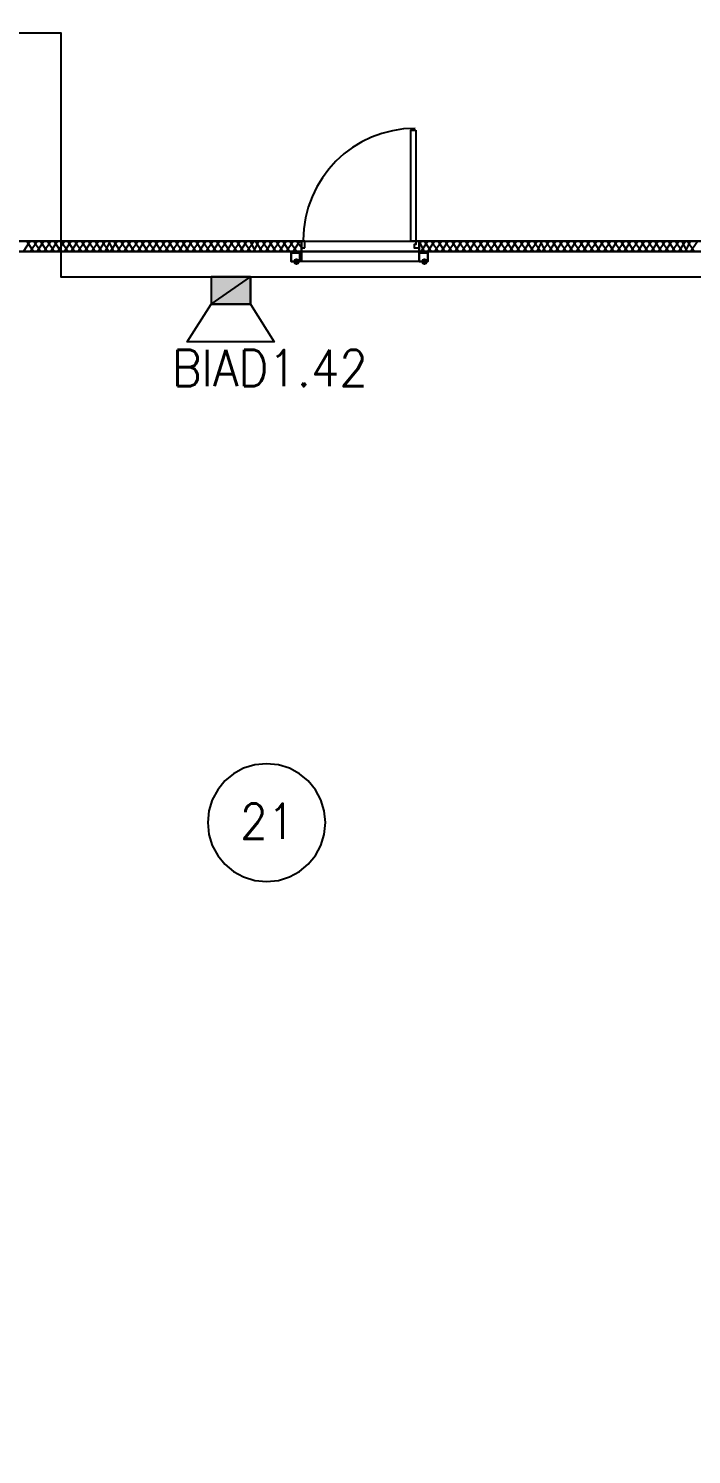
# Model space of a CAD drawing. Header units: millimetres. Extents: x 0 to 420, y 0 to 297.
# Drawn here: x 260.14 to 276.58, y 108.82 to 144.17 of the extents above; entities that cross this region are included whole.
import ezdxf

# ---------------------------------------------------------------- set-up
doc = ezdxf.new("R2010")
doc.units = ezdxf.units.MM
doc.layers.get('0').update_dxf_attribs({"linetype": 'CONTINUOUS'})
doc.styles.get("Standard").update_dxf_attribs({"font": 'STANDARD'})

msp = doc.modelspace()

# ---------------------------------------------------------------- hatches: boundary and pattern name
at = {"true_color": 0x000007}
for points in [[(266.869333, 138.387667), (266.844462, 138.327871), (266.784667, 138.303), (266.724871, 138.327871), (266.7, 138.387667), (266.724871, 138.447462), (266.784667, 138.472333), (266.844462, 138.447463)], [(270.044333, 138.387667), (270.019463, 138.327871), (269.959667, 138.303), (269.899871, 138.327871), (269.875, 138.387667), (269.899871, 138.447462), (269.959667, 138.472333), (270.019462, 138.447463)]]:
    msp.add_hatch(color=0, dxfattribs=at).paths.add_polyline_path(points, flags=0)
at = {"true_color": 0x000052}
h = msp.add_hatch(color=0, dxfattribs=at)
h.paths.add_polyline_path([(265.641667, 137.329333), (264.668001, 137.329333), (265.641667, 138.006666)], flags=0)
h.paths.add_polyline_path([(264.668001, 137.329333), (265.641667, 138.006666), (264.668001, 138.006666)], flags=0)

# ---------------------------------------------------------------- linework, layer by layer
at = {"color": 0, "true_color": 0x000005}
msp.add_lwpolyline([(133.011334, 138.006666), (237.236001, 138.006666), (243.924667, 138.006666), (243.924667, 144.060333), (260.942667, 144.060333), (260.942667, 138.006666), (372.745, 138.006666), (372.745, 186.732333), (265.091334, 186.732333), (258.487334, 186.732333), (258.487334, 163.279666), (257.979334, 163.279666), (257.979334, 181.017333), (251.079001, 181.017333), (240.453334, 181.017333), (240.453334, 202.988333), (236.177667, 202.988333), (235.204001, 202.988333), (222.800334, 202.988333), (222.800334, 186.732333), (125.560668, 186.732333)], dxfattribs=at)
at = {"color": 0, "true_color": 0x000008}
msp.add_lwpolyline([(380.746, 138.895667), (380.746, 186.012667), (259.291667, 186.012667), (259.291667, 138.895667)], close=True, dxfattribs=at)
at = {"color": 0, "true_color": 0x000007}
for points in [[(269.726833, 141.689667), (269.443325, 141.675351), (269.168006, 141.633333), (268.902272, 141.565007), (268.647515, 141.471766), (268.40513, 141.355004), (268.176509, 141.216114), (267.963048, 141.056491), (267.766139, 140.877528), (267.587176, 140.680619), (267.427552, 140.467157), (267.288663, 140.238537), (267.171901, 139.996151), (267.07866, 139.741395), (267.010334, 139.47566), (266.968316, 139.200342), (266.954, 138.916833)], [(266.911667, 138.895667), (259.291667, 138.895667)], [(259.291667, 138.641667), (266.911667, 138.641667)], [(260.011333, 138.641667), (260.180667, 138.895667)], [(260.265333, 138.641667), (260.096, 138.895667)], [(260.180667, 138.641667), (260.35, 138.895667)], [(260.434667, 138.641667), (260.265333, 138.895667)], [(260.35, 138.641667), (260.519333, 138.895667)], [(260.604, 138.641667), (260.434667, 138.895667)], [(260.519333, 138.641667), (260.688667, 138.895667)], [(260.773333, 138.641667), (260.604, 138.895667)], [(260.688667, 138.641667), (260.858, 138.895667)], [(260.942667, 138.641667), (260.773333, 138.895667)], [(260.858, 138.641667), (261.027333, 138.895667)], [(261.112, 138.641667), (260.942667, 138.895667)], [(261.027333, 138.641667), (261.196667, 138.895667)], [(261.281333, 138.641667), (261.112, 138.895667)], [(261.196667, 138.641667), (261.366, 138.895667)], [(261.450667, 138.641667), (261.281333, 138.895667)], [(261.366, 138.641667), (261.535333, 138.895667)], [(261.62, 138.641667), (261.450667, 138.895667)], [(261.535333, 138.641667), (261.704667, 138.895667)], [(261.789333, 138.641667), (261.62, 138.895667)], [(261.704667, 138.641667), (261.874, 138.895667)], [(261.958667, 138.641667), (261.789333, 138.895667)], [(261.874, 138.641667), (262.043333, 138.895667)], [(262.128, 138.641667), (261.958667, 138.895667)], [(262.043333, 138.641667), (262.170333, 138.895667)], [(262.255, 138.641667), (262.128, 138.895667)], [(262.170333, 138.641667), (262.339667, 138.895667)], [(262.424333, 138.641667), (262.255, 138.895667)], [(262.339667, 138.641667), (262.509, 138.895667)], [(262.593667, 138.641667), (262.424333, 138.895667)], [(262.509, 138.641667), (262.678333, 138.895667)], [(262.763, 138.641667), (262.593667, 138.895667)], [(262.678333, 138.641667), (262.847667, 138.895667)], [(262.932333, 138.641667), (262.763, 138.895667)], [(262.847667, 138.641667), (263.017, 138.895667)], [(263.101667, 138.641667), (262.932333, 138.895667)], [(263.017, 138.641667), (263.186333, 138.895667)], [(263.271, 138.641667), (263.101667, 138.895667)], [(263.186333, 138.641667), (263.355667, 138.895667)], [(263.440333, 138.641667), (263.271, 138.895667)], [(263.355667, 138.641667), (263.525, 138.895667)], [(263.609667, 138.641667), (263.440333, 138.895667)], [(263.525, 138.641667), (263.694333, 138.895667)], [(263.779, 138.641667), (263.609667, 138.895667)], [(263.694333, 138.641667), (263.863667, 138.895667)], [(263.948333, 138.641667), (263.779, 138.895667)], [(263.863667, 138.641667), (264.033, 138.895667)], [(264.117667, 138.641667), (263.948333, 138.895667)], [(264.033, 138.641667), (264.202333, 138.895667)], [(264.287, 138.641667), (264.117667, 138.895667)], [(264.202333, 138.641667), (264.371667, 138.895667)], [(264.456333, 138.641667), (264.287, 138.895667)], [(264.371667, 138.641667), (264.541, 138.895667)], [(264.625667, 138.641667), (264.456333, 138.895667)], [(264.541, 138.641667), (264.710333, 138.895667)], [(264.795, 138.641667), (264.625667, 138.895667)], [(264.710333, 138.641667), (264.879667, 138.895667)], [(264.964333, 138.641667), (264.795, 138.895667)], [(264.879667, 138.641667), (265.049, 138.895667)], [(265.133667, 138.641667), (264.964333, 138.895667)], [(265.049, 138.641667), (265.218333, 138.895667)], [(265.303, 138.641667), (265.133667, 138.895667)], [(265.218333, 138.641667), (265.387667, 138.895667)], [(265.472333, 138.641667), (265.303, 138.895667)], [(265.387667, 138.641667), (265.557, 138.895667)], [(265.641667, 138.641667), (265.472333, 138.895667)], [(265.557, 138.641667), (265.726333, 138.895667)], [(265.768667, 138.641667), (265.641667, 138.895667)], [(265.726333, 138.641667), (265.853333, 138.895667)], [(265.938, 138.641667), (265.768667, 138.895667)], [(265.853333, 138.641667), (266.022667, 138.895667)], [(266.107333, 138.641667), (265.938, 138.895667)], [(266.022667, 138.641667), (266.192, 138.895667)], [(266.276667, 138.641667), (266.107333, 138.895667)], [(266.192, 138.641667), (266.361333, 138.895667)], [(266.446, 138.641667), (266.276667, 138.895667)], [(266.361333, 138.641667), (266.530667, 138.895667)], [(266.615333, 138.641667), (266.446, 138.895667)], [(266.530667, 138.641667), (266.7, 138.895667)], [(266.784667, 138.641667), (266.615333, 138.895667)], [(266.7, 138.641667), (266.869333, 138.895667)], [(266.911667, 138.726333), (266.784667, 138.895667)], [(266.784667, 138.641667), (266.784667, 138.599333)], [(266.869333, 138.641667), (266.911667, 138.641667)], [(266.911667, 138.895667), (266.911667, 138.726333), (266.911667, 138.641667)], [(266.911667, 138.641667), (266.911667, 138.726333), (266.911667, 138.895667), (266.911667, 138.726333)], [(266.911667, 138.514667), (266.911667, 138.641667), (268.351, 138.641667)], [(268.351, 138.641667), (269.832667, 138.641667), (269.832667, 138.514667)], [(269.832667, 138.811), (269.875, 138.895667)], [(269.959667, 138.641667), (269.832667, 138.895667)], [(269.832667, 138.895667), (269.832667, 138.726333), (269.832667, 138.641667)], [(269.832667, 138.641667), (269.832667, 138.726333), (269.832667, 138.895667), (269.832667, 138.726333)], [(284.310667, 138.895667), (269.832667, 138.895667)], [(269.832667, 138.641667), (276.902333, 138.641667)], [(269.875, 138.641667), (270.044333, 138.895667)], [(270.129, 138.641667), (269.959667, 138.895667)], [(269.959667, 138.641667), (269.959667, 138.599333)], [(270.044333, 138.641667), (270.213667, 138.895667)], [(270.298333, 138.641667), (270.129, 138.895667)], [(270.213667, 138.641667), (270.383, 138.895667)], [(270.467667, 138.641667), (270.298333, 138.895667)], [(270.383, 138.641667), (270.552333, 138.895667)], [(270.637, 138.641667), (270.467667, 138.895667)], [(270.552333, 138.641667), (270.721667, 138.895667)], [(270.806333, 138.641667), (270.637, 138.895667)], [(270.721667, 138.641667), (270.891, 138.895667)], [(270.975667, 138.641667), (270.806333, 138.895667)], [(270.891, 138.641667), (271.060333, 138.895667)], [(271.145, 138.641667), (270.975667, 138.895667)], [(271.060333, 138.641667), (271.229667, 138.895667)], [(271.314333, 138.641667), (271.145, 138.895667)], [(271.229667, 138.641667), (271.399, 138.895667)], [(271.483667, 138.641667), (271.314333, 138.895667)], [(271.399, 138.641667), (271.568333, 138.895667)], [(271.653, 138.641667), (271.483667, 138.895667)], [(271.568333, 138.641667), (271.737667, 138.895667)], [(271.822333, 138.641667), (271.653, 138.895667)], [(271.737667, 138.641667), (271.907, 138.895667)], [(271.991667, 138.641667), (271.822333, 138.895667)], [(271.907, 138.641667), (272.076333, 138.895667)], [(272.161, 138.641667), (271.991667, 138.895667)], [(272.076333, 138.641667), (272.245667, 138.895667)], [(272.330333, 138.641667), (272.161, 138.895667)], [(272.245667, 138.641667), (272.415, 138.895667)], [(272.499667, 138.641667), (272.330333, 138.895667)], [(272.415, 138.641667), (272.584333, 138.895667)], [(272.669, 138.641667), (272.499667, 138.895667)], [(272.584333, 138.641667), (272.753667, 138.895667)], [(272.838333, 138.641667), (272.669, 138.895667)], [(272.753667, 138.641667), (272.880667, 138.895667)], [(272.965333, 138.641667), (272.838333, 138.895667)], [(272.880667, 138.641667), (273.05, 138.895667)], [(273.134667, 138.641667), (272.965333, 138.895667)], [(273.05, 138.641667), (273.219333, 138.895667)], [(273.304, 138.641667), (273.134667, 138.895667)], [(273.219333, 138.641667), (273.388667, 138.895667)], [(273.473333, 138.641667), (273.304, 138.895667)], [(273.388667, 138.641667), (273.558, 138.895667)], [(273.642667, 138.641667), (273.473333, 138.895667)], [(273.558, 138.641667), (273.727333, 138.895667)], [(273.812, 138.641667), (273.642667, 138.895667)], [(273.727333, 138.641667), (273.896667, 138.895667)], [(273.981333, 138.641667), (273.812, 138.895667)], [(273.896667, 138.641667), (274.066, 138.895667)], [(274.150667, 138.641667), (273.981333, 138.895667)], [(274.066, 138.641667), (274.235333, 138.895667)], [(274.32, 138.641667), (274.150667, 138.895667)], [(274.235333, 138.641667), (274.404667, 138.895667)], [(274.489333, 138.641667), (274.32, 138.895667)], [(274.404667, 138.641667), (274.574, 138.895667)], [(274.658667, 138.641667), (274.489333, 138.895667)], [(274.574, 138.641667), (274.743333, 138.895667)], [(274.828, 138.641667), (274.658667, 138.895667)], [(274.743333, 138.641667), (274.912667, 138.895667)], [(274.997333, 138.641667), (274.828, 138.895667)], [(274.912667, 138.641667), (275.082, 138.895667)], [(275.166667, 138.641667), (274.997333, 138.895667)], [(275.082, 138.641667), (275.251333, 138.895667)], [(275.336, 138.641667), (275.166667, 138.895667)], [(275.251333, 138.641667), (275.420667, 138.895667)], [(275.505333, 138.641667), (275.336, 138.895667)], [(275.420667, 138.641667), (275.59, 138.895667)], [(275.674667, 138.641667), (275.505333, 138.895667)], [(275.59, 138.641667), (275.759333, 138.895667)], [(275.844, 138.641667), (275.674667, 138.895667)], [(275.759333, 138.641667), (275.928667, 138.895667)], [(276.013333, 138.641667), (275.844, 138.895667)], [(275.928667, 138.641667), (276.098, 138.895667)], [(276.182667, 138.641667), (276.013333, 138.895667)], [(276.098, 138.641667), (276.267333, 138.895667)], [(276.352, 138.641667), (276.182667, 138.895667)], [(276.267333, 138.641667), (276.436667, 138.895667)], [(276.479, 138.641667), (276.352, 138.895667)], [(276.436667, 138.641667), (276.563667, 138.895667)], [(276.648333, 138.641667), (276.479, 138.895667)], [(276.563667, 138.641667), (276.733, 138.895667)], [(268.351, 138.387667), (266.911667, 138.387667), (266.911667, 138.514667)], [(269.832667, 138.514667), (269.832667, 138.387667), (268.351, 138.387667)], [(267.504333, 124.481167), (267.474661, 124.77551), (267.389561, 125.049662), (267.254905, 125.297749), (267.076566, 125.513899), (266.860416, 125.692238), (266.612329, 125.826894), (266.338177, 125.911995), (266.043833, 125.941667), (265.74949, 125.911995), (265.475338, 125.826894), (265.227251, 125.692238), (265.011101, 125.513899), (264.832762, 125.297749), (264.698106, 125.049662), (264.613005, 124.77551), (264.583333, 124.481167)], [(264.583333, 124.481167), (264.613005, 124.186823), (264.698106, 123.912671), (264.832762, 123.664584), (265.011101, 123.448434), (265.227251, 123.270095), (265.475338, 123.135439), (265.74949, 123.050339), (266.043833, 123.020667), (266.338177, 123.050339), (266.612329, 123.135439), (266.860416, 123.270095), (267.076566, 123.448434), (267.254905, 123.664584), (267.389561, 123.912671), (267.474661, 124.186823), (267.504333, 124.481167)]]:
    msp.add_lwpolyline(points, dxfattribs=at)
for points in [[(269.748, 141.647333), (269.748, 138.895667), (269.621, 138.895667), (269.621, 141.647333)], [(266.657667, 138.641667), (266.911667, 138.641667), (266.911667, 138.387667), (266.657667, 138.387667)], [(266.657667, 138.599333), (266.657667, 138.387667), (266.869333, 138.387667), (266.869333, 138.599333)], [(266.996333, 138.726333), (266.996333, 138.811), (266.996333, 138.895667), (266.911667, 138.895667), (266.911667, 138.726333)], [(269.832667, 138.726333), (269.832667, 138.895667), (269.748, 138.895667), (269.748, 138.811), (269.705667, 138.811), (269.705667, 138.726333)], [(269.832667, 138.641667), (270.044333, 138.641667), (270.044333, 138.387667), (269.832667, 138.387667)], [(269.832667, 138.599333), (269.832667, 138.387667), (270.044333, 138.387667), (270.044333, 138.599333)]]:
    msp.add_lwpolyline(points, close=True, dxfattribs=at)
at = {"color": 0, "true_color": 0x00002b}
msp.add_lwpolyline([(259.291667, 104.14), (276.902333, 104.14), (276.902333, 138.641667), (259.291667, 138.641667)], close=True, dxfattribs=at)
at = {"color": 0, "true_color": 0x000052}
msp.add_lwpolyline([(265.641667, 137.329333), (265.641667, 138.006666), (264.668001, 138.006666), (264.668001, 137.329333), (265.641667, 137.329333), (266.234334, 136.397999), (264.075334, 136.397999), (264.668001, 137.329333)], dxfattribs=at)
for points in [[(265.641667, 137.329333), (264.668001, 137.329333), (265.641667, 138.006666)], [(264.668001, 137.329333), (265.641667, 138.006666), (264.668001, 138.006666)]]:
    msp.add_lwpolyline(points, close=True, dxfattribs=at)

# ---------------------------------------------------------------- texts
at = {"color": 0, "true_color": 0x000007, "attachment_point": 1}
for s, insert, char_height, width in [('BIAD1.42', (263.694326, 136.198871), 0.90154, 4.80821323), ('21', (265.38766, 124.951039), 0.872032, 0.87203199)]:
    msp.add_mtext(s, dxfattribs=dict(at, insert=insert, char_height=char_height, width=width))

doc.saveas('drawing.dxf')
